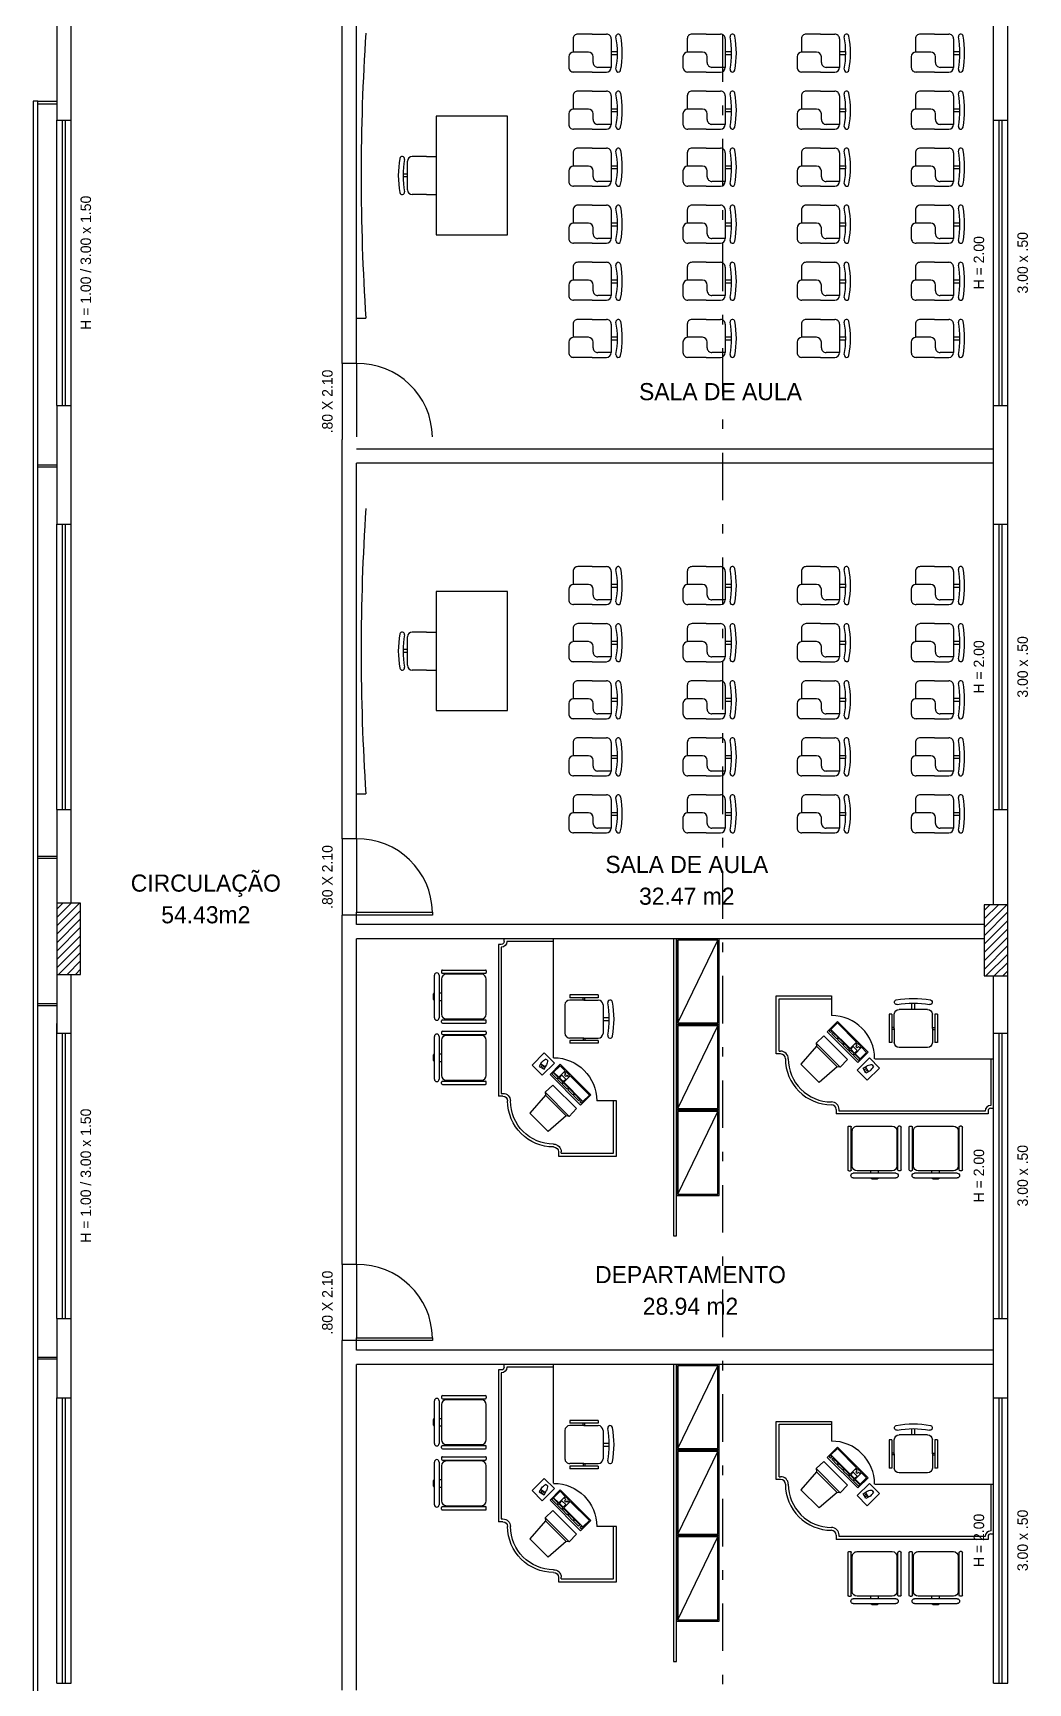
# Model space of a CAD drawing. Header units: millimetres. Extents: x 387 to 811, y 539 to 827.
# Drawn here: x 747.43 to 757.89, y 755.33 to 772.69 of the extents above; entities that cross this region are included whole.
import ezdxf
from ezdxf.enums import TextEntityAlignment as Align

# ---------------------------------------------------------------- set-up
doc = ezdxf.new("R2010")
doc.units = ezdxf.units.MM
doc.linetypes.add('DASHDOT', pattern=[1, 0.5, -0.25, 0, -0.25])
for name, color, linetype in [('ESQUADRIAS', 6, 'Continuous'), ('LINHA DE CORTE', 1, 'DASHDOT'), ('LINHA FINA', 8, 'Continuous'), ('MOBILIARIO', 3, 'Continuous'), ('parede vista', 2, 'Continuous'), ('PAREDES EM CORTE', 5, 'Continuous'), ('pilar', 4, 'Continuous'), ('TEXTO', 4, 'Continuous')]:
    doc.layers.add(name, color=color, linetype=linetype)

# ---------------------------------------------------------------- blocks, each defined once
blk = doc.blocks.new('M-CAD12')
for p, q in [((-15, 20), (15, 20)), ((-1.5, 20), (-1.5, 26.6)), ((1.5, 20), (1.5, 26.6)), ((-25.5, 15), (-22.5, 15)), ((-20, 1), (-22.5, 1)), ((-20, 0), (-20, 15)), ((20, 0), (20, 15)), ((20, 1), (22.5, 1)), ((22.5, 15), (25.5, 15)), ((-25.5, -15), (-22.5, -15)), ((-20, -1), (-22.5, -1)), ((20, -1), (22.5, -1)), ((22.5, -15), (25.5, -15)), ((-15, -20), (15, -20))]:
    blk.add_line(p, q)
for points in [[(-25.5, 15), (-25.5, -15)], [(-22.5, 15), (-22.5, -15)], [(-20, 0), (-20, -15)], [(20, 0), (20, -15)], [(22.5, 15), (22.5, -15)], [(25.5, 15), (25.5, -15)]]:
    blk.add_lwpolyline(points)
for centre, radius, start, end in [((-17.5, 27.5), 2.5, 100.3399, 280.3399), ((-15, 15), 5, 90, 180), ((0, -68.4), 100, 79.6601, 100.3399), ((0, -68.4), 95, 79.6601, 100.3399), ((15, 15), 5, 0, 90), ((17.5, 27.5), 2.5, 259.6601, 79.6601), ((-15, -15), 5, 180, 270), ((15, -15), 5, 270, 0)]:
    blk.add_arc(centre, radius, start, end)
blk = doc.blocks.new('mesa de escritorio')
at = {"layer": 'MOBILIARIO'}
for p, q in [((679.493, -163.613), (679.493, -162.363)), ((679.493, -162.393), (679.984, -162.393)), ((680.014, -162.393), (680.014, -162.363)), ((680.043, -162.422), (680.073, -162.422)), ((680.043, -162.452), (680.043, -163.988)), ((680.073, -162.422), (680.073, -164.018)), ((680.201, -162.701), (680.201, -162.716)), ((680.201, -163.344), (680.201, -163.359)), ((679.102, -164.004), (679.424, -163.682)), ((679.326, -163.798), (679.366, -163.757)), ((679.379, -163.771), (679.366, -163.757)), ((679.366, -163.784), (679.379, -163.771)), ((679.379, -163.798), (679.366, -163.784)), ((679.373, -163.751), (679.426, -163.698)), ((679.44, -163.818), (679.373, -163.751)), ((679.531, -163.79), (679.424, -163.682)), ((679.493, -163.765), (679.426, -163.698)), ((679.44, -163.818), (679.493, -163.765)), ((679.445, -163.823), (679.498, -163.77)), ((679.459, -163.837), (679.512, -163.784)), ((679.512, -163.784), (679.498, -163.77)), ((679.558, -163.639), (679.578, -163.627)), ((679.592, -163.735), (679.567, -163.691)), ((679.629, -163.679), (679.577, -163.709)), ((679.644, -163.705), (679.592, -163.735)), ((679.592, -163.735), (679.592, -163.735)), ((679.61, -163.725), (679.595, -163.699)), ((679.612, -163.689), (679.627, -163.715)), ((679.619, -163.661), (679.644, -163.705)), ((679.117, -164.006), (679.319, -163.804)), ((679.185, -164.073), (679.386, -163.872)), ((679.21, -164.112), (679.531, -163.79)), ((679.254, -164.149), (679.501, -163.901)), ((679.277, -163.991), (679.331, -163.937)), ((679.291, -164.004), (679.345, -163.95)), ((679.386, -163.872), (679.319, -163.804)), ((679.339, -163.811), (679.326, -163.798)), ((679.345, -163.95), (679.331, -163.937)), ((679.338, -163.931), (679.391, -163.877)), ((679.351, -163.944), (679.338, -163.931)), ((679.339, -163.811), (679.352, -163.798)), ((679.351, -163.944), (679.405, -163.89)), ((679.366, -163.811), (679.352, -163.798)), ((679.366, -163.838), (679.406, -163.798)), ((679.366, -163.811), (679.379, -163.798)), ((679.393, -163.865), (679.366, -163.838)), ((679.405, -163.89), (679.391, -163.877)), ((679.393, -163.865), (679.433, -163.825)), ((679.398, -163.87), (679.438, -163.83)), ((679.411, -163.884), (679.398, -163.87)), ((679.433, -163.825), (679.406, -163.798)), ((679.411, -163.884), (679.452, -163.843)), ((679.452, -163.843), (679.438, -163.83)), ((679.459, -163.837), (679.445, -163.823)), ((679.583, -163.975), (679.501, -163.901)), ((679.501, -163.901), (679.501, -163.901)), ((678.832, -164.648), (678.832, -164.068)), ((678.832, -164.068), (679.039, -164.068)), ((678.862, -164.618), (678.862, -164.068)), ((679.21, -164.112), (679.102, -164.004)), ((679.185, -164.073), (679.117, -164.006)), ((679.19, -164.078), (679.203, -164.065)), ((679.203, -164.092), (679.19, -164.078)), ((679.217, -164.078), (679.203, -164.065)), ((679.203, -164.092), (679.217, -164.078)), ((679.217, -164.052), (679.27, -163.998)), ((679.23, -164.065), (679.217, -164.052)), ((679.23, -164.065), (679.284, -164.011)), ((679.284, -164.011), (679.27, -163.998)), ((679.291, -164.004), (679.277, -163.991)), ((679.328, -164.23), (679.583, -163.975)), ((679.361, -164.226), (679.578, -164.008)), ((679.583, -163.975), (679.578, -164.008)), ((679.578, -164.008), (679.742, -164.198)), ((680.043, -163.988), (680.027, -163.988)), ((680.027, -164.018), (680.073, -164.018)), ((679.328, -164.23), (679.254, -164.149)), ((679.328, -164.23), (679.361, -164.226)), ((679.361, -164.226), (679.551, -164.389)), ((679.551, -164.389), (679.742, -164.198)), ((679.443, -164.648), (678.832, -164.648)), ((679.413, -164.618), (678.862, -164.618)), ((679.413, -164.618), (679.413, -164.602)), ((679.443, -164.602), (679.443, -164.648))]:
    blk.add_line(p, q, dxfattribs=at)
at = {"layer": 'MOBILIARIO', "extrusion": (1.22461e-16, -1.26059e-32, -1)}
for p, q in [((680.661, -162.691), (680.211, -162.691)), ((680.661, -162.726), (680.211, -162.726)), ((680.251, -162.736), (680.621, -162.736)), ((680.671, -162.701), (680.671, -162.716)), ((680.697, -162.746), (680.697, -163.195)), ((680.747, -163.195), (680.747, -162.746)), ((680.201, -163.156), (680.201, -162.786)), ((680.671, -162.786), (680.671, -163.156)), ((680.696, -162.931), (680.671, -162.931)), ((680.696, -163.011), (680.671, -163.011)), ((680.757, -163.001), (680.757, -162.941)), ((680.201, -163.241), (680.201, -163.226)), ((680.661, -163.216), (680.211, -163.216)), ((680.661, -163.251), (680.211, -163.251)), ((680.621, -163.206), (680.251, -163.206)), ((680.671, -163.241), (680.671, -163.226)), ((680.201, -163.799), (680.201, -163.429)), ((680.661, -163.334), (680.211, -163.334)), ((680.661, -163.369), (680.211, -163.369)), ((680.251, -163.379), (680.621, -163.379)), ((680.671, -163.344), (680.671, -163.359)), ((680.671, -163.429), (680.671, -163.799)), ((680.697, -163.39), (680.697, -163.839)), ((680.747, -163.839), (680.747, -163.39)), ((680.696, -163.574), (680.671, -163.574)), ((680.757, -163.644), (680.757, -163.584)), ((680.696, -163.654), (680.671, -163.654)), ((680.201, -163.884), (680.201, -163.869)), ((680.661, -163.859), (680.211, -163.859)), ((680.661, -163.894), (680.211, -163.894)), ((680.621, -163.849), (680.251, -163.849)), ((680.671, -163.884), (680.671, -163.869))]:
    blk.add_line(p, q, dxfattribs=at)
at = {"layer": 'MOBILIARIO'}
blk.add_lwpolyline([(679.591, -163.563), (679.718, -163.691), (679.612, -163.797), (679.485, -163.669), (679.591, -163.563)], close=True, dxfattribs=at)
for centre, radius, start, end in [((680.043, -162.393), 0.059, 180, 270), ((680.043, -162.393), 0.029, 180, 270), ((679.493, -164.068), 0.454, 90, 180), ((679.689, -163.643), 0.131, 178.2587, 201.6636), ((679.516, -163.743), 0.131, 38.3364, 61.7413), ((679.493, -164.068), 0.484, 270, 0), ((679.493, -164.068), 0.454, 270, 0), ((680.027, -164.068), 0.08, 90, 180), ((680.027, -164.068), 0.05, 90, 180), ((679.493, -164.602), 0.08, 90, 180), ((679.493, -164.602), 0.05, 90, 180)]:
    blk.add_arc(centre, radius, start, end, dxfattribs=at)
at = {"layer": 'MOBILIARIO', "extrusion": (1.22461e-16, -1.26059e-32, -1)}
for centre, radius, start, end in [((-680.211, -162.701), 0.01, 0, 90), ((-680.211, -162.716), 0.01, 270, 0), ((-680.251, -162.786), 0.05, 0, 90), ((-680.621, -162.786), 0.05, 90, 180), ((-680.661, -162.701), 0.01, 90, 180), ((-680.661, -162.716), 0.01, 180, 270), ((-680.722, -162.746), 0.025, 0, 180), ((-680.747, -162.941), 0.01, 90, 180), ((-680.747, -163.001), 0.01, 180, 270), ((-680.251, -163.156), 0.05, 270, 0), ((-680.211, -163.226), 0.01, 0, 90), ((-680.211, -163.241), 0.01, 270, 0), ((-680.621, -163.156), 0.05, 180, 270), ((-680.661, -163.226), 0.01, 90, 180), ((-680.661, -163.241), 0.01, 180, 270), ((-680.722, -163.195), 0.025, 180, 0), ((-680.211, -163.344), 0.01, 0, 90), ((-680.211, -163.359), 0.01, 270, 0), ((-680.251, -163.429), 0.05, 0, 90), ((-680.621, -163.429), 0.05, 90, 180), ((-680.661, -163.344), 0.01, 90, 180), ((-680.661, -163.359), 0.01, 180, 270), ((-680.722, -163.39), 0.025, 0, 180), ((-680.747, -163.584), 0.01, 90, 180), ((-680.747, -163.644), 0.01, 180, 270), ((-680.251, -163.799), 0.05, 270, 0), ((-680.211, -163.869), 0.01, 0, 90), ((-680.211, -163.884), 0.01, 270, 0), ((-680.621, -163.799), 0.05, 180, 270), ((-680.661, -163.869), 0.01, 90, 180), ((-680.661, -163.884), 0.01, 180, 270), ((-680.722, -163.839), 0.025, 180, 0)]:
    blk.add_arc(centre, radius, start, end, dxfattribs=at)
at = {"layer": 'MOBILIARIO', "extrusion": (0, 0, -1), "xscale": 0.01, "yscale": 0.01, "zscale": -0.01, "rotation": 270}
blk.add_blockref('M-CAD12', (-679.174, -163.207), dxfattribs=at)
blk = doc.blocks.new('carteira')
at = {"layer": 'MOBILIARIO'}
for p, q in [((678.734, -147.703), (678.734, -147.637)), ((678.764, -147.703), (678.764, -147.637)), ((678.549, -147.903), (678.549, -147.753)), ((678.599, -147.703), (678.899, -147.703)), ((678.899, -147.703), (678.899, -147.843)), ((678.949, -147.903), (678.949, -147.753)), ((678.738, -147.943), (678.738, -148.098)), ((678.849, -147.893), (678.788, -147.893)), ((678.599, -148.103), (678.739, -148.103)), ((678.788, -148.148), (678.899, -148.148)), ((678.949, -148.053), (678.949, -148.098))]:
    blk.add_line(p, q, dxfattribs=at)
for points in [[(678.549, -147.903), (678.549, -148.053)], [(678.949, -147.903), (678.949, -148.053)]]:
    blk.add_lwpolyline(points, dxfattribs=at)
for centre, radius, start, end in [((678.574, -147.628), 0.025, 100.3211, 280.3211), ((678.749, -148.587), 1, 79.6413, 100.3211), ((678.749, -148.587), 0.95, 79.6413, 100.3211), ((678.924, -147.628), 0.025, 259.6413, 79.6413), ((678.599, -147.753), 0.05, 89.9812, 179.9812), ((678.899, -147.753), 0.05, 359.9812, 89.9812), ((678.788, -147.943), 0.05, 90, 180), ((678.849, -147.843), 0.05, 270, 0), ((678.599, -148.053), 0.05, 179.9812, 269.9812), ((678.788, -148.098), 0.05, 180, 270), ((678.899, -148.098), 0.05, 270, 0)]:
    blk.add_arc(centre, radius, start, end, dxfattribs=at)
blk = doc.blocks.new('bureau de aula')
at = {"layer": 'MOBILIARIO'}
for p, q in [((676.265, -147.641), (676.115, -147.641)), ((676.065, -147.826), (676.018, -147.826)), ((676.065, -147.991), (676.065, -147.691)), ((676.065, -147.856), (676.018, -147.856)), ((676.265, -148.041), (676.115, -148.041))]:
    blk.add_line(p, q, dxfattribs=at)
blk.add_lwpolyline([(677.115, -147.216), (676.365, -147.216), (676.365, -148.466), (677.115, -148.466)], close=True, dxfattribs=at)
for points in [[(676.265, -147.641), (676.365, -147.641)], [(676.265, -148.041), (676.365, -148.041)]]:
    blk.add_lwpolyline(points, dxfattribs=at)
for centre, radius, start, end in [((676.008, -147.666), 0.025, 349.6601, 169.6601), ((676.115, -147.691), 0.05, 90, 180), ((676.968, -147.841), 1, 169.6601, 190.3399), ((676.968, -147.841), 0.95, 169.6601, 190.3399), ((676.115, -147.991), 0.05, 180, 270), ((676.008, -148.016), 0.025, 190.3399, 10.3399)]:
    blk.add_arc(centre, radius, start, end, dxfattribs=at)

msp = doc.modelspace()

# ---------------------------------------------------------------- hatches: boundary and pattern name
at = {"layer": 'pilar'}
h = msp.add_hatch(dxfattribs=at)
h.set_pattern_fill('ANSI31', color=8, scale=0.5, style=0)
h.set_pattern_definition([(45, (-339.84137, 842.58743), (-0.044194174, 0.044194174), [])])
h.paths.add_polyline_path([(747.932, 763.535), (747.682, 763.535), (747.682, 762.785), (747.932, 762.785)])
h = msp.add_hatch(dxfattribs=at)
h.set_pattern_fill('ANSI31', color=8, scale=0.5, style=0)
h.set_pattern_definition([(45, (-330.09137, 842.57177), (-0.044194174, 0.044194174), [])])
h.paths.add_polyline_path([(757.682, 763.519), (757.432, 763.519), (757.432, 762.769), (757.682, 762.769)])

# ---------------------------------------------------------------- linework, layer by layer
at = {"layer": 'ESQUADRIAS'}
for p, q in [((747.742, 768.769, 54), (747.742, 771.769, 54)), ((747.772, 768.769, 54), (747.772, 771.769, 54)), ((757.592, 768.769, 54), (757.592, 771.769, 54)), ((757.622, 768.769, 54), (757.622, 771.769, 54)), ((747.742, 764.519, 54), (747.742, 767.519, 54)), ((747.772, 764.519, 54), (747.772, 767.519, 54)), ((757.592, 764.519, 54), (757.592, 767.519, 54)), ((757.622, 764.519, 54), (757.622, 767.519, 54)), ((747.742, 759.169, 54), (747.742, 762.169, 54)), ((747.772, 759.169, 54), (747.772, 762.169, 54)), ((757.592, 759.169, 54), (757.592, 762.169, 54)), ((757.622, 759.169, 54), (757.622, 762.169, 54)), ((754.167, 760.035, 54), (754.197, 760.035, 54)), ((747.742, 755.334, 54), (747.742, 758.334, 54)), ((747.772, 755.334, 54), (747.772, 758.334, 54)), ((757.592, 755.334, 54), (757.592, 758.334, 54)), ((757.622, 755.334, 54), (757.622, 758.334, 54)), ((754.167, 755.559, 54), (754.197, 755.559, 54))]:
    msp.add_line(p, q, dxfattribs=at)
at = {"layer": 'ESQUADRIAS', "elevation": 54}
for points in [[(747.482, 739.419), (747.482, 771.969), (747.432, 771.969), (747.432, 739.419)], [(750.832, 763.44), (751.632, 763.44), (751.632, 763.41), (750.832, 763.41)], [(750.832, 758.965), (751.632, 758.965), (751.632, 758.935), (750.832, 758.935)]]:
    msp.add_lwpolyline(points, close=True, dxfattribs=at)
for points in [[(754.167, 763.16), (754.167, 760.035)], [(754.197, 760.035), (754.197, 763.16)], [(754.167, 758.685), (754.167, 755.559)], [(754.197, 755.559), (754.197, 758.685)]]:
    msp.add_lwpolyline(points, dxfattribs=at)
at = {"layer": 'LINHA DE CORTE'}
msp.add_line((754.682, 802.371, 54), (754.682, 731.963, 54), dxfattribs=at)
at = {"layer": 'LINHA FINA'}
for p, q in [((750.682, 769.21, 54), (750.682, 768.41, 54)), ((750.832, 769.21, 54), (750.832, 768.44, 54)), ((750.682, 764.21, 54), (750.682, 763.41, 54)), ((750.832, 764.21, 54), (750.832, 763.44, 54)), ((750.682, 759.735, 54), (750.682, 758.935, 54)), ((750.832, 759.735, 54), (750.832, 758.965, 54))]:
    msp.add_line(p, q, dxfattribs=at)
for centre in [(750.847, 768.425, 54), (750.847, 763.425, 54), (750.847, 758.95, 54)]:
    msp.add_arc(centre, 0.785, 1.0947, 91.0947, dxfattribs=at)
at = {"layer": 'MOBILIARIO'}
for p, q in [((750.832, 769.685, 54), (750.932, 769.685, 54)), ((750.832, 764.685, 54), (750.932, 764.685, 54)), ((754.212, 762.275, 54), (754.632, 763.145, 54)), ((754.212, 761.375, 54), (754.632, 762.245, 54)), ((754.212, 760.475, 54), (754.632, 761.345, 54)), ((754.212, 757.8, 54), (754.632, 758.67, 54)), ((754.212, 756.9, 54), (754.632, 757.77, 54)), ((754.212, 756, 54), (754.632, 756.87, 54))]:
    msp.add_line(p, q, dxfattribs=at)
at = {"layer": 'MOBILIARIO', "elevation": 54}
for points in [[(754.197, 762.26), (754.647, 762.26), (754.647, 763.16), (754.197, 763.16)], [(754.212, 762.275), (754.632, 762.275), (754.632, 763.145), (754.212, 763.145)], [(754.197, 761.36), (754.647, 761.36), (754.647, 762.26), (754.197, 762.26)], [(754.212, 761.375), (754.632, 761.375), (754.632, 762.245), (754.212, 762.245)], [(754.197, 760.46), (754.647, 760.46), (754.647, 761.36), (754.197, 761.36)], [(754.212, 760.475), (754.632, 760.475), (754.632, 761.345), (754.212, 761.345)], [(754.197, 757.785), (754.647, 757.785), (754.647, 758.685), (754.197, 758.685)], [(754.212, 757.8), (754.632, 757.8), (754.632, 758.67), (754.212, 758.67)], [(754.197, 756.885), (754.647, 756.885), (754.647, 757.785), (754.197, 757.785)], [(754.212, 756.9), (754.632, 756.9), (754.632, 757.77), (754.212, 757.77)], [(754.197, 755.985), (754.647, 755.985), (754.647, 756.885), (754.197, 756.885)], [(754.212, 756), (754.632, 756), (754.632, 756.87), (754.212, 756.87)]]:
    msp.add_lwpolyline(points, close=True, dxfattribs=at)
at = {"layer": 'MOBILIARIO'}
for centre in [(773.407, 771.185, 54), (773.407, 766.185, 54)]:
    msp.add_arc(centre, 22.525, 176.1817, 183.8183, dxfattribs=at)
at = {"layer": 'parede vista'}
for p, q in [((747.482, 771.969, 54), (747.682, 771.969, 54)), ((747.482, 771.939, 54), (747.682, 771.939, 54)), ((747.682, 768.769, 54), (747.682, 771.769, 54)), ((747.832, 768.769, 54), (747.832, 771.769, 54)), ((757.532, 768.769, 54), (757.532, 771.769, 54)), ((757.682, 768.769, 54), (757.682, 771.769, 54)), ((747.482, 768.144, 54), (747.682, 768.144, 54)), ((747.482, 768.124, 54), (747.682, 768.124, 54)), ((747.682, 764.519, 54), (747.682, 767.519, 54)), ((747.832, 764.519, 54), (747.832, 767.519, 54)), ((757.532, 764.519, 54), (757.532, 767.519, 54)), ((757.682, 764.519, 54), (757.682, 767.519, 54)), ((747.482, 764.029, 54), (747.682, 764.029, 54)), ((747.482, 764.009, 54), (747.682, 764.009, 54)), ((747.482, 762.479, 54), (747.682, 762.479, 54)), ((747.482, 762.459, 54), (747.682, 762.459, 54)), ((747.682, 759.169, 54), (747.682, 762.169, 54)), ((747.832, 759.169, 54), (747.832, 762.169, 54)), ((757.532, 759.169, 54), (757.532, 762.169, 54)), ((757.682, 759.169, 54), (757.682, 762.169, 54)), ((747.482, 758.762, 54), (747.682, 758.762, 54)), ((747.482, 758.742, 54), (747.682, 758.742, 54)), ((747.682, 755.334, 54), (747.682, 758.334, 54)), ((747.832, 755.334, 54), (747.832, 758.334, 54)), ((757.532, 755.334, 54), (757.532, 758.334, 54)), ((757.682, 755.334, 54), (757.682, 758.334, 54))]:
    msp.add_line(p, q, dxfattribs=at)
at = {"layer": 'PAREDES EM CORTE'}
for p, q in [((747.682, 773.519, 54), (747.682, 771.769, 54)), ((750.682, 769.21, 54), (750.682, 773.41, 54)), ((750.832, 769.21, 54), (750.832, 773.16, 54)), ((747.832, 771.769, 54), (747.832, 772.769, 54)), ((757.532, 771.769, 54), (757.532, 772.769, 54)), ((757.682, 771.769, 54), (757.682, 772.769, 54)), ((747.682, 771.769, 54), (747.832, 771.769, 54)), ((757.532, 771.769, 54), (757.682, 771.769, 54)), ((750.832, 769.21, 54), (750.682, 769.21, 54)), ((747.682, 768.769, 54), (747.682, 767.519, 54)), ((747.682, 768.769, 54), (747.832, 768.769, 54)), ((747.832, 767.519, 54), (747.832, 768.769, 54)), ((757.532, 767.519, 54), (757.532, 768.769, 54)), ((757.532, 768.769, 54), (757.682, 768.769, 54)), ((757.682, 767.519, 54), (757.682, 768.769, 54)), ((750.682, 764.21, 54), (750.682, 768.41, 54)), ((757.532, 768.31, 54), (750.832, 768.31, 54)), ((757.532, 768.16, 54), (750.832, 768.16, 54)), ((750.832, 764.21, 54), (750.832, 768.16, 54)), ((747.682, 767.519, 54), (747.832, 767.519, 54)), ((747.682, 767.519, 54), (747.832, 767.519, 54)), ((757.532, 767.519, 54), (757.682, 767.519, 54)), ((757.532, 767.519, 54), (757.682, 767.519, 54)), ((747.682, 764.519, 54), (747.682, 763.535, 54)), ((747.682, 764.519, 54), (747.832, 764.519, 54)), ((747.682, 764.519, 54), (747.832, 764.519, 54)), ((747.832, 763.535, 54), (747.832, 764.519, 54)), ((757.532, 763.519, 54), (757.532, 764.519, 54)), ((757.532, 764.519, 54), (757.682, 764.519, 54)), ((757.532, 764.519, 54), (757.682, 764.519, 54)), ((757.682, 763.519, 54), (757.682, 764.519, 54)), ((750.832, 764.21, 54), (750.682, 764.21, 54)), ((750.682, 759.735, 54), (750.682, 763.41, 54)), ((750.832, 763.41, 54), (750.682, 763.41, 54)), ((750.832, 763.31, 54), (750.832, 763.41, 54)), ((757.432, 763.31, 54), (750.832, 763.31, 54)), ((750.832, 759.735, 54), (750.832, 763.16, 54)), ((757.432, 763.16, 54), (750.832, 763.16, 54)), ((747.682, 762.785, 54), (747.682, 762.169, 54)), ((747.832, 762.169, 54), (747.832, 762.785, 54)), ((757.532, 762.169, 54), (757.532, 762.769, 54)), ((757.682, 762.169, 54), (757.682, 762.769, 54)), ((747.832, 762.169, 54), (747.832, 762.269, 54)), ((757.682, 762.169, 54), (757.682, 762.269, 54)), ((747.682, 762.169, 54), (747.832, 762.169, 54)), ((747.682, 762.169, 54), (747.832, 762.169, 54)), ((757.532, 762.169, 54), (757.682, 762.169, 54)), ((757.532, 762.169, 54), (757.682, 762.169, 54)), ((750.832, 759.735, 54), (750.682, 759.735, 54)), ((747.682, 759.169, 54), (747.682, 758.334, 54)), ((747.682, 759.169, 54), (747.832, 759.169, 54)), ((747.682, 759.169, 54), (747.832, 759.169, 54)), ((747.832, 758.334, 54), (747.832, 759.169, 54)), ((757.532, 758.334, 54), (757.532, 759.169, 54)), ((757.532, 759.169, 54), (757.682, 759.169, 54)), ((757.532, 759.169, 54), (757.682, 759.169, 54)), ((757.682, 758.334, 54), (757.682, 759.169, 54)), ((750.682, 755.259, 54), (750.682, 758.935, 54)), ((750.832, 758.935, 54), (750.682, 758.935, 54)), ((750.832, 758.835, 54), (750.832, 758.935, 54)), ((757.532, 758.835, 54), (750.832, 758.835, 54)), ((757.532, 758.685, 54), (750.832, 758.685, 54)), ((750.832, 755.259, 54), (750.832, 758.685, 54)), ((747.682, 758.334, 54), (747.832, 758.334, 54)), ((747.682, 758.334, 54), (747.832, 758.334, 54)), ((757.532, 758.334, 54), (757.682, 758.334, 54)), ((757.532, 758.334, 54), (757.682, 758.334, 54)), ((747.682, 755.334, 54), (747.832, 755.334, 54)), ((757.532, 755.334, 54), (757.682, 755.334, 54))]:
    msp.add_line(p, q, dxfattribs=at)
at = {"layer": 'PAREDES EM CORTE', "elevation": 54}
for points in [[(747.682, 762.169), (747.682, 762.269)], [(757.532, 762.169), (757.532, 762.269)]]:
    msp.add_lwpolyline(points, dxfattribs=at)
at = {"layer": 'pilar', "elevation": 54}
for points in [[(747.682, 762.785), (747.932, 762.785), (747.932, 763.535), (747.682, 763.535)], [(757.432, 762.769), (757.682, 762.769), (757.682, 763.519), (757.432, 763.519)]]:
    msp.add_lwpolyline(points, close=True, dxfattribs=at)

# ---------------------------------------------------------------- block references
at = {"layer": 'MOBILIARIO', "rotation": 270}
for name, p in [('carteira', (901.214, 1451.223, 54)), ('carteira', (902.414, 1451.223, 54)), ('carteira', (903.614, 1451.223, 54)), ('carteira', (904.814, 1451.223, 54)), ('carteira', (901.214, 1450.623, 54)), ('carteira', (902.414, 1450.623, 54)), ('carteira', (903.614, 1450.623, 54)), ('carteira', (904.814, 1450.623, 54)), ('carteira', (901.214, 1450.023, 54)), ('carteira', (902.414, 1450.023, 54)), ('carteira', (903.614, 1450.023, 54)), ('carteira', (904.814, 1450.023, 54)), ('carteira', (901.214, 1449.423, 54)), ('carteira', (902.414, 1449.423, 54)), ('carteira', (903.614, 1449.423, 54)), ('carteira', (904.814, 1449.423, 54)), ('carteira', (901.214, 1448.823, 54)), ('carteira', (902.414, 1448.823, 54)), ('carteira', (903.614, 1448.823, 54)), ('carteira', (904.814, 1448.823, 54)), ('carteira', (901.214, 1448.223, 54)), ('carteira', (902.414, 1448.223, 54)), ('carteira', (903.614, 1448.223, 54)), ('carteira', (904.814, 1448.223, 54)), ('carteira', (901.214, 1445.623, 54)), ('carteira', (902.414, 1445.623, 54)), ('carteira', (903.614, 1445.623, 54)), ('carteira', (904.814, 1445.623, 54)), ('carteira', (901.214, 1445.023, 54)), ('carteira', (902.414, 1445.023, 54)), ('carteira', (903.614, 1445.023, 54)), ('carteira', (904.814, 1445.023, 54)), ('carteira', (901.214, 1444.423, 54)), ('carteira', (902.414, 1444.423, 54)), ('carteira', (903.614, 1444.423, 54)), ('carteira', (904.814, 1444.423, 54)), ('carteira', (901.214, 1443.823, 54)), ('carteira', (902.414, 1443.823, 54)), ('carteira', (903.614, 1443.823, 54)), ('carteira', (904.814, 1443.823, 54)), ('carteira', (901.214, 1443.223, 54)), ('carteira', (902.414, 1443.223, 54)), ('carteira', (903.614, 1443.223, 54)), ('carteira', (904.814, 1443.223, 54)), ('mesa de escritorio', (919.895, 1441.392, 54)), ('mesa de escritorio', (919.895, 1436.917, 54))]:
    msp.add_blockref(name, p, dxfattribs=at)
at = {"layer": 'MOBILIARIO'}
for p in [(75.305, 919.027, 54), (75.305, 914.027, 54)]:
    msp.add_blockref('bureau de aula', p, dxfattribs=at)
at = {"layer": 'MOBILIARIO', "xscale": -1}
for p in [(1432.399, 925.523, 54), (1432.399, 921.048, 54)]:
    msp.add_blockref('mesa de escritorio', p, dxfattribs=at)

# ---------------------------------------------------------------- texts
at = {"layer": 'TEXTO'}
for s, p in [('H = 1.00 / 3.00 x 1.50', (747.987, 770.269, 54)), ('H = 2.00', (757.377, 770.269, 54)), ('3.00 x .50', (757.837, 770.269, 54)), ('.80 X 2.10', (750.527, 768.81, 54)), ('H = 2.00', (757.377, 766.019, 54)), ('3.00 x .50', (757.837, 766.019, 54)), ('.80 X 2.10', (750.527, 763.81, 54)), ('H = 1.00 / 3.00 x 1.50', (747.987, 760.669, 54)), ('H = 2.00', (757.377, 760.669, 54)), ('3.00 x .50', (757.837, 760.669, 54)), ('.80 X 2.10', (750.527, 759.335, 54)), ('H = 2.00', (757.377, 756.834, 54)), ('3.00 x .50', (757.837, 756.834, 54))]:
    msp.add_text(s, height=0.11, rotation=90, dxfattribs=at).set_placement(p, align=Align.MIDDLE_CENTER)
for s, p in [('SALA DE AULA', (754.66, 768.914, 54)), ('SALA DE AULA', (754.306, 763.942, 54)), ('CIRCULAÇÃO', (749.249, 763.746, 54)), ('32.47 m2', (754.306, 763.608, 54)), ('54.43m2', (749.249, 763.413, 54)), ('DEPARTAMENTO', (754.345, 759.629, 54)), ('28.94 m2', (754.345, 759.296, 54))]:
    msp.add_text(s, height=0.18, dxfattribs=at).set_placement(p, align=Align.MIDDLE_CENTER)

doc.saveas('drawing.dxf')
